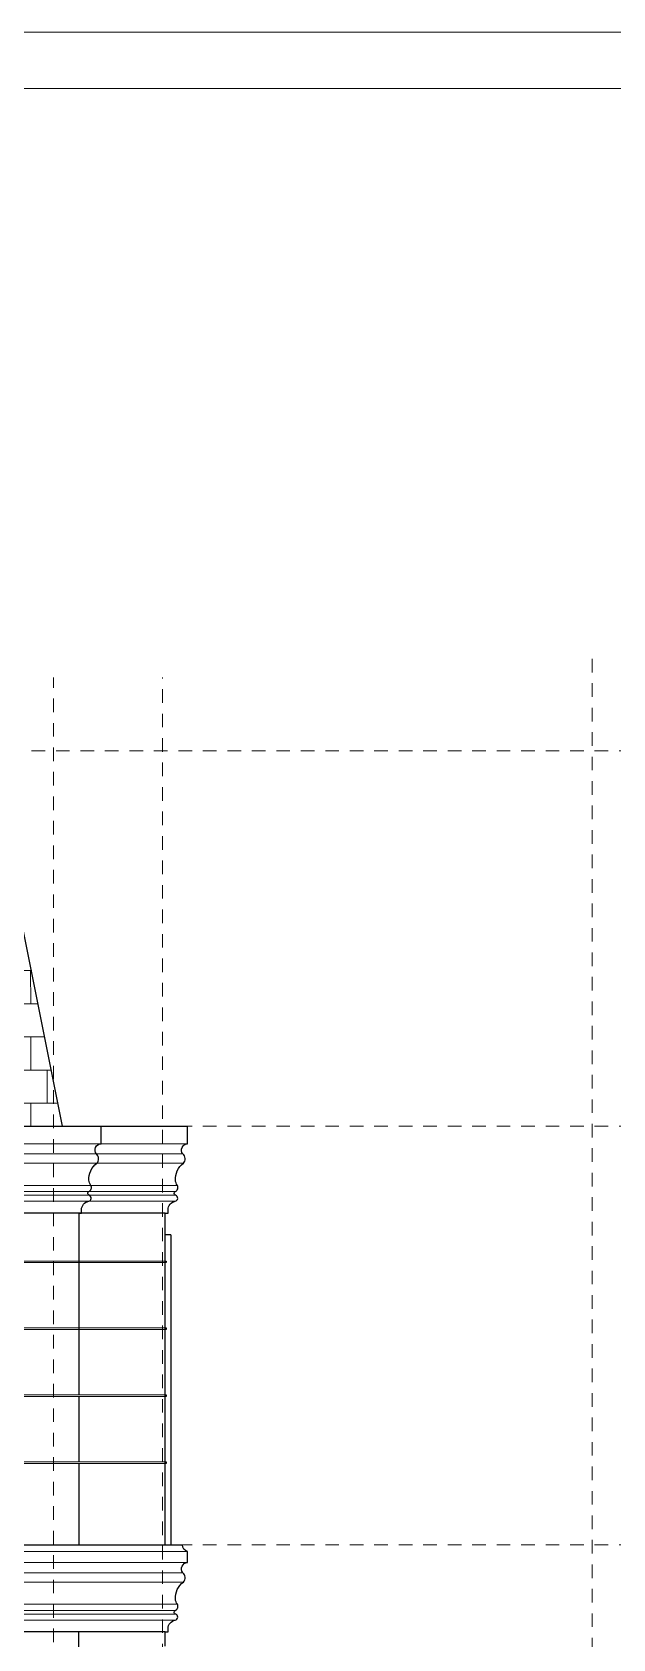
# Model space of a CAD drawing. Header units: millimetres. Extents: x -9564 to 494436, y -140371 to 4257.
# Drawn here: x 115.81 to 121.15, y 116.08 to 130.85 of the extents above; entities that cross this region are included whole.
import ezdxf
from ezdxf.enums import TextEntityAlignment as Align

# ---------------------------------------------------------------- set-up
doc = ezdxf.new("R2010")
doc.units = ezdxf.units.MM
doc.header["$MEASUREMENT"] = 0
doc.linetypes.add('DASHED2', pattern=[0.375, 0.25, -0.125])
doc.linetypes.add('HIDDEN2', pattern=[0.1875, 0.125, -0.0625])
for name, color, linetype, lineweight in [('09-Arsiran', 8, 'Continuous', 5), ('AS', 8, 'HIDDEN2', 5), ('LEGEND', 1, 'DASHED2', 50), ('XR-KOP A3_MOZART$0$A-TXTKOP', 3, 'Continuous', 5), ('XR-KOP A3_MOZART$0$KOP-A1$0$A-GRSKOP', 1, 'Continuous', 5)]:
    doc.layers.add(name, color=color, linetype=linetype, lineweight=lineweight)
doc.styles.add('HAND', font='ROMAND.SHX', dxfattribs={"width": 0.8, "height": 250})
doc.styles.add('XR-KOP A3_MOZART$0$ROMAND', font='romand.shx', dxfattribs={"height": 2, "bigfont": 'bigfont.shx'})

# ---------------------------------------------------------------- blocks, each defined once
blk = doc.blocks.new('hsdh')
at = {"layer": 'XR-KOP A3_MOZART$0$KOP-A1$0$A-GRSKOP', "color": 0, "linetype": 'Continuous', "lineweight": 5}
blk.add_lwpolyline([(145480, 82601), (107945, 82601), (107945, 56197), (145480, 56197)], close=True, dxfattribs=at)
at = {"layer": 'XR-KOP A3_MOZART$0$KOP-A1$0$A-GRSKOP', "color": 5, "linetype": 'Continuous', "lineweight": 5}
blk.add_lwpolyline([(145017, 82138), (108409, 82138), (108409, 56660), (145017, 56660)], close=True, dxfattribs=at)
blk = doc.blocks.new('A$C2a879c63')
at = {"layer": '09-Arsiran'}
h = blk.add_hatch(dxfattribs=at)
h.set_pattern_fill('AR-B88', color=256, scale=0.0015, angle=0.001)
h.set_pattern_definition([(0.001, (-196.31223, -143.8719), (-5.32e-06, 0.3048), []), (90.001, (-196.31223, -143.8719), (-0.15240532, 0.30479734), [0.3048, -0.3048])])
h.paths.add_polyline_path([(145.0045, 19.4901), (144.4045, 22.5401), (136.4796, 22.5401), (136.4796, 19.4901)])
for p, q in [((145.0045, 19.4901), (144.3945, 22.5401)), ((136.4796, 19.4901), (146.1559, 19.4901)), ((145.9495, 18.6901), (136.4796, 18.6901)), ((145.1545, 18.6901), (145.1545, 18.2491)), ((145.9495, 18.4902), (145.9495, 18.6901)), ((146.0001, 18.4902), (145.9495, 18.4902)), ((145.9495, 18.2491), (145.9495, 18.4902)), ((146.0001, 18.4902), (146.0001, 15.6401)), ((145.1545, 18.2491), (145.1545, 17.6341)), ((145.9495, 18.2341), (145.9495, 18.2491)), ((145.9495, 18.2491), (145.9595, 18.2491)), ((145.9495, 17.6341), (145.9495, 18.2341)), ((145.9595, 18.2341), (145.9495, 18.2341)), ((145.9595, 18.2491), (145.9595, 18.2341)), ((145.1545, 17.6341), (145.1545, 17.0191)), ((145.9495, 17.6191), (145.9495, 17.6341)), ((145.9495, 17.6341), (145.9595, 17.6341)), ((145.9495, 17.0191), (145.9495, 17.6191)), ((145.9595, 17.6191), (145.9495, 17.6191)), ((145.9595, 17.6341), (145.9595, 17.6191)), ((145.1545, 17.0041), (145.1545, 16.4041)), ((145.9495, 17.0041), (145.9495, 17.0191)), ((145.9495, 17.0191), (145.9595, 17.0191)), ((145.9495, 16.4041), (145.9495, 17.0041)), ((145.9595, 17.0041), (145.9495, 17.0041)), ((145.9595, 17.0191), (145.9595, 17.0041)), ((145.9495, 16.3891), (145.9495, 16.4041)), ((145.9495, 16.4041), (145.9595, 16.4041)), ((145.9595, 16.4041), (145.9595, 16.3891)), ((145.1545, 16.3891), (145.1545, 15.6401)), ((145.9595, 16.3891), (145.9495, 16.3891)), ((145.9495, 15.6401), (145.9495, 16.3891)), ((136.4796, 15.6401), (146.1083, 15.6401)), ((145.9495, 14.8401), (136.4796, 14.8401)), ((145.1545, 12.6), (145.1545, 14.8401)), ((145.9495, 14.7101), (145.9495, 14.8401))]:
    blk.add_line(p, q)
for points in [[(145.1545, 18.6901), (145.1807, 18.6901), (145.1807, 18.7193, -0.3649803), (145.2473, 18.7983, 0.7419223), (145.25, 18.8541, -0.6652802), (145.2465, 18.8871, 0.4387565), (145.2669, 18.9447, -0.1232988), (145.248, 18.9915, -0.2448505), (145.3217, 19.1481, 0.4386321), (145.317, 19.2334, -0.6217872), (145.3609, 19.3276), (145.3609, 19.4901)], [(145.9495, 18.6901), (145.9757, 18.6901), (145.9757, 18.7193, -0.3649803), (146.0423, 18.7983, 0.7419223), (146.045, 18.8541, -0.6652802), (146.0415, 18.8871, 0.4387565), (146.0619, 18.9447, -0.1232988), (146.043, 18.9915, -0.2448505), (146.1167, 19.1481, 0.4386321), (146.112, 19.2334, -0.6217872), (146.1559, 19.3276), (146.1559, 19.4901)], [(145.9495, 14.8401), (145.9757, 14.8401), (145.9757, 14.8693, -0.3649803), (146.0423, 14.9483, 0.7419223), (146.045, 15.0041, -0.6652802), (146.0415, 15.0371, 0.4387565), (146.0619, 15.0947, -0.1232988), (146.043, 15.1415, -0.2448505), (146.1167, 15.2981, 0.4386321), (146.112, 15.3834, -0.6217872), (146.1559, 15.4776), (146.1559, 15.5776, -0.3199175), (146.1083, 15.6401)]]:
    blk.add_lwpolyline(points, format="xyb")
for p, q in [((146.1559, 19.3276), (136.4796, 19.3276)), ((146.112, 19.2334), (136.4796, 19.2334)), ((146.1167, 19.1481), (136.4796, 19.1481)), ((146.0619, 18.9447), (136.4796, 18.9447)), ((146.0415, 18.8871), (136.4796, 18.8871)), ((146.045, 18.8541), (136.4796, 18.8541)), ((146.0423, 18.7983), (136.4796, 18.7983)), ((144.4145, 18.2491), (145.1545, 18.2491)), ((144.4145, 18.2341), (145.1545, 18.2341)), ((145.1645, 18.2491), (145.9495, 18.2491)), ((145.1645, 18.2341), (145.9495, 18.2341)), ((144.4145, 17.6341), (145.1545, 17.6341)), ((144.4145, 17.6191), (145.1545, 17.6191)), ((145.1545, 17.6341), (145.9495, 17.6341)), ((145.1545, 17.6191), (145.9495, 17.6191)), ((144.4145, 17.0191), (145.1545, 17.0191)), ((144.4145, 17.0041), (145.1545, 17.0041)), ((145.1545, 17.0191), (145.9495, 17.0191)), ((145.1545, 17.0041), (145.9495, 17.0041)), ((144.4145, 16.4041), (145.1545, 16.4041)), ((145.1545, 16.4041), (145.9495, 16.4041)), ((144.4145, 16.3891), (145.1545, 16.3891)), ((145.1545, 16.3891), (145.9495, 16.3891)), ((146.1559, 15.5776), (136.4796, 15.5776)), ((146.1559, 15.4776), (136.4796, 15.4776)), ((146.112, 15.3834), (136.4796, 15.3834)), ((146.1167, 15.2981), (136.4796, 15.2981)), ((146.0619, 15.0947), (136.4796, 15.0947)), ((146.0415, 15.0371), (136.4796, 15.0371)), ((146.045, 15.0041), (136.4796, 15.0041)), ((146.0423, 14.9483), (136.4796, 14.9483))]:
    blk.add_line(p, q, dxfattribs=at)
at = {"layer": 'AS'}
for p, q in [((149.8745, 23.785), (149.8745, 7.3773)), ((144.9245, 5.7446), (144.9245, 23.614)), ((145.9245, 6.0552), (145.9245, 23.614)), ((134.3714, 22.9401), (154.1852, 22.9401)), ((134.3714, 19.4901), (154.1852, 19.4901)), ((134.3714, 15.6401), (154.1852, 15.6401))]:
    blk.add_line(p, q, dxfattribs=at)
at = {"layer": 'LEGEND', "xscale": 0.00111896417510141, "yscale": 0.00111896417510141, "zscale": 0.00111896417510141}
blk.add_blockref('hsdh', (5.213, -62.8819), dxfattribs=at)
at = {"color": 4, "style": 'HAND'}
for tag, height, rotation, p in [('DRY.WASHER', 0.054, 0, (11.9366, 24.9122)), ('PATIO', 0.135, 0, (20.9666, 21.5696)), ('GENSET', 0.135, 0, (18.2157, 17.1045)), ('PLANTERBOX', 0.135, 90, (22.169, 13.2959)), ('PLANTERBOX', 0.135, 0, (18.5224, 11.5633)), ('PATIO', 0.135, 0, (400.0395, 10.821)), ('CARPORT', 0.135, 0, (12.157, 9.7744)), ('CARPORT', 0.135, 0, (20.6202, 9.7744))]:
    blk.add_attdef(tag, text='', height=height, rotation=rotation, dxfattribs=at).set_placement(p, align=Align.MIDDLE)
at = {"layer": 'XR-KOP A3_MOZART$0$A-TXTKOP', "style": 'XR-KOP A3_MOZART$0$ROMAND'}
for tag, p in [('1:200', (37.0468, 3.1879)), ('1:100', (79.0468, 3.1879)), ('1:100', (121.0468, 3.1879)), ('1:100', (163.0468, 3.1879)), ('1:100', (205.0468, 3.1879)), ('1:100', (247.0468, 3.1879)), ('1:100', (289.0468, 3.1879)), ('1:100', (331.0468, 3.1879)), ('1:100', (373.0468, 3.1879)), ('1:100', (415.0468, 3.1879)), ('1:100', (457.0468, 3.1879)), ('1:100', (499.0468, 3.1879))]:
    blk.add_attdef(tag, text='', height=0.1296, dxfattribs=at).set_placement(p, align=Align.MIDDLE)

msp = doc.modelspace()

# ---------------------------------------------------------------- block references
msp.add_blockref('A$C2a879c63', (-28.9148, 101.3058))

doc.saveas('drawing.dxf')
